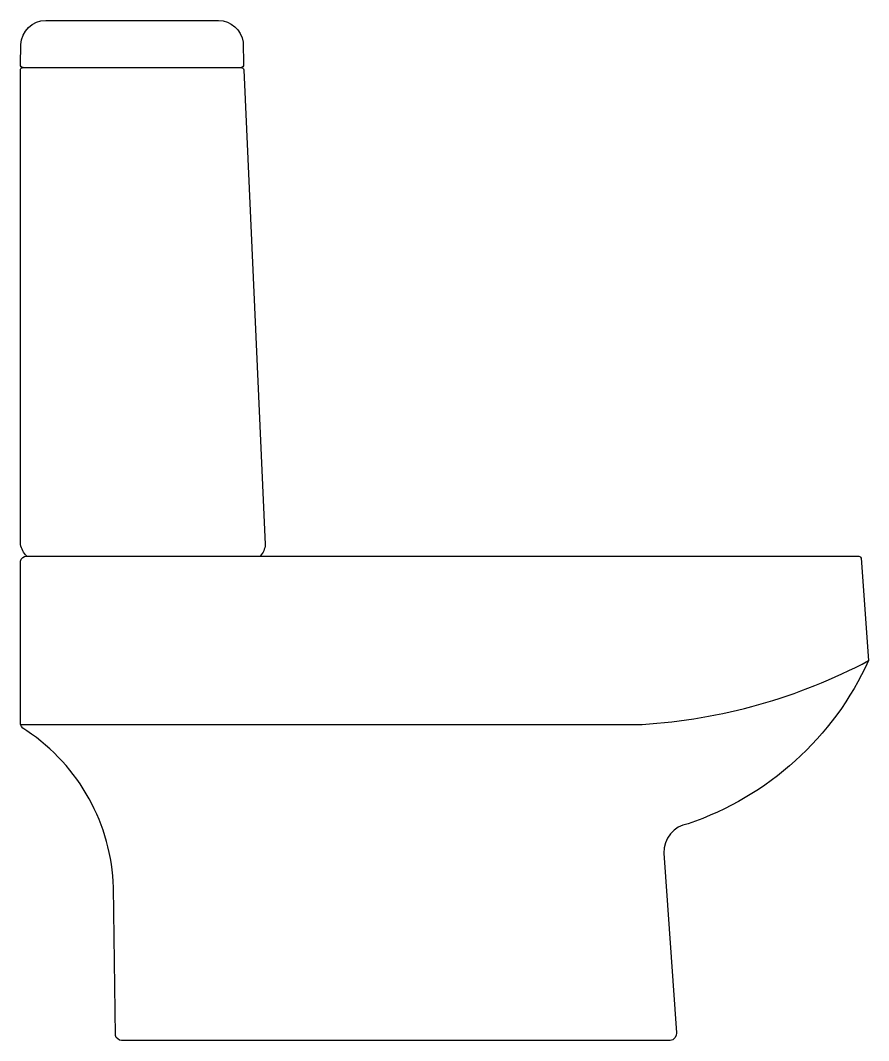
# Model space of a CAD drawing. Header units: centimetres. Extents: x 3 to 69.5, y 0 to 80.
import ezdxf

# ---------------------------------------------------------------- set-up
doc = ezdxf.new("R2010")
doc.units = ezdxf.units.CM

msp = doc.modelspace()

# ---------------------------------------------------------------- linework, layer by layer
msp.add_lwpolyline([(55.35, 17, 0.37639), (53.45, 14.7), (54.45, 0.6, -0.373114), (53.95, 0), (10.926, 0, -0.307516), (10.45, 0.4), (10.3, 12, 0.240918), (3.5, 24.3, -0.195479), (3, 24.8), (3, 37.6, -0.333962), (3.5, 38, -0.146022), (3, 38.9), (3, 76.181, -0.292854), (3.204, 76.3, -0.419335), (3.004, 76.503), (3.031, 78.1, -0.400554), (5, 80), (18.539, 80, -0.358706), (20.465, 78.3), (20.496, 76.503, -0.419335), (20.296, 76.3, -0.387411), (20.508, 76.123), (22.2, 38.9, -0.170928), (21.8, 38), (68.655, 38, -0.282783), (68.913, 37.827), (69.5, 29.8, -0.206829)], format="xyb", close=True)
for points in [[(3.204, 76.3), (20.296, 76.3)], [(3.5, 38), (21.8, 38)]]:
    msp.add_lwpolyline(points)
msp.add_lwpolyline([(3, 24.8), (51.748, 24.8, 0.107258), (69.5, 29.8, 0.103849)], format="xyb")

doc.saveas('drawing.dxf')
